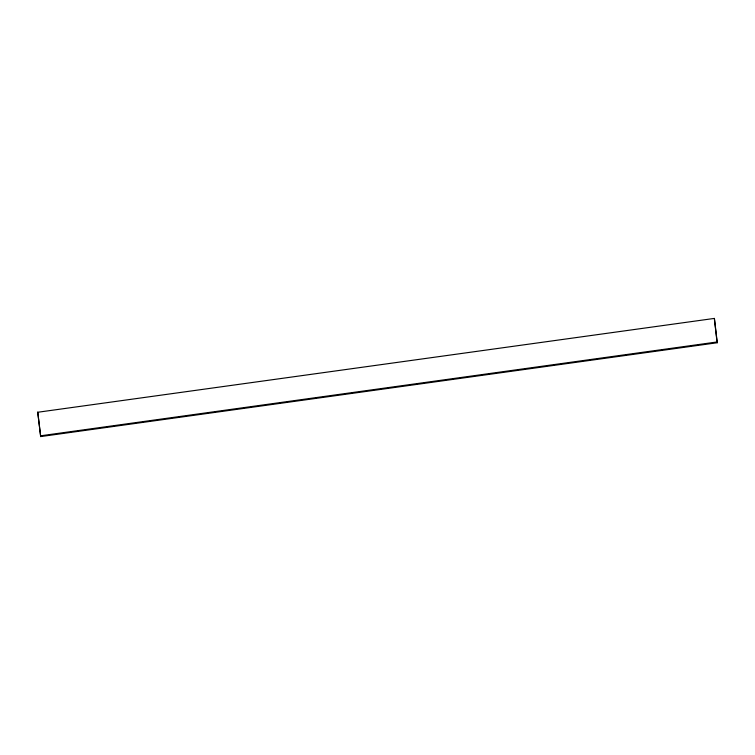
<?xml version="1.0" encoding="UTF-8"?>
<svg xmlns="http://www.w3.org/2000/svg" width="755" height="755" viewBox="0 0 755 755"><rect width="100%" height="100%" fill="white"/><g stroke="black" fill="none" stroke-linecap="round" stroke-linejoin="round"><path stroke-width="1.13" d="M37.75 412.258L714.315 318.421L714.523 319.176L717.25 342.742L40.685 436.579L37.75 412.258L40.685 436.579M40.477 435.824L717.042 341.977L717.25 342.742M714.315 318.421L717.042 341.977"/></g></svg>
